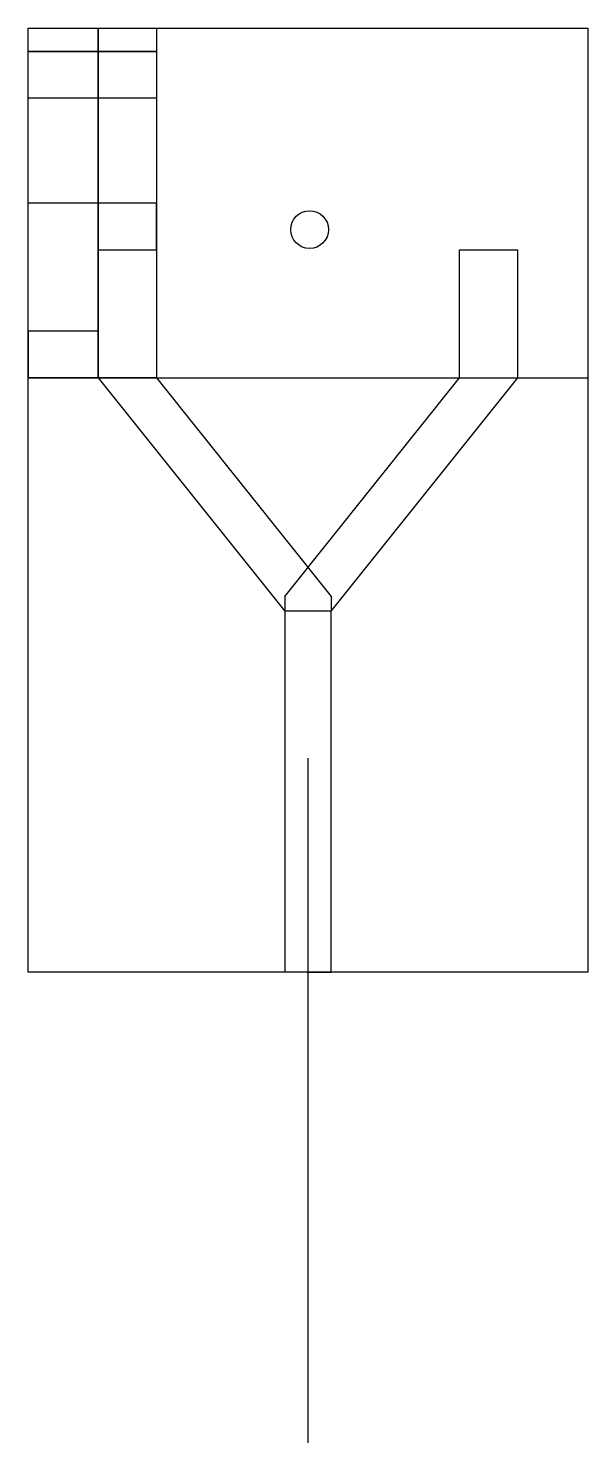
# Model space of a CAD drawing. Header units: millimetres. Extents: x -24 to 0, y -13.7 to 47.
import ezdxf

# ---------------------------------------------------------------- set-up
doc = ezdxf.new("R2010")
doc.units = ezdxf.units.MM
doc.layers.get('0').update_dxf_attribs({"linetype": 'CONTINUOUS'})

msp = doc.modelspace()

# ---------------------------------------------------------------- linework, layer by layer
for p, q in [((-24, 47), (-21, 47)), ((-24, 32), (-24, 47)), ((-24, 47), (-21, 47)), ((-24, 46), (-24, 47)), ((-21, 47), (-21, 32)), ((-21, 47), (-18.5, 47)), ((-21, 32), (-21, 47)), ((-21, 47), (-21, 46)), ((-21, 47), (-18.5, 47)), ((-21, 46), (-21, 47)), ((-18.5, 47), (-18.5, 32)), ((-18.5, 47), (-18.5, 46)), ((-21, 46), (-24, 46)), ((-24, 46), (-21, 46)), ((-24, 44), (-24, 46)), ((-21, 46), (-21, 44)), ((-18.5, 46), (-21, 46)), ((-21, 46), (-18.5, 46)), ((-21, 44), (-21, 46)), ((-18.5, 46), (-18.5, 44)), ((-21, 44), (-24, 44)), ((-18.5, 44), (-21, 44)), ((-21, 39.5), (-24, 39.5)), ((-18.5, 39.5), (-21, 39.5)), ((-5.5, 37.5), (-3, 37.5)), ((-5.5, 32), (-5.5, 37.5)), ((-3, 32), (-3, 37.5)), ((-21, 34), (-24, 34)), ((-24, 34), (-24, 32)), ((-21, 32), (-21, 34)), ((-21, 32), (-24, 32)), ((-24, 32), (-21, 32)), ((-24, 32), (0, 32)), ((-18.5, 32), (-21, 32)), ((-21, 32), (-13, 22)), ((-18.5, 32), (-11, 22.625)), ((-13, 22.625), (-5.5, 32)), ((-11, 22), (-3, 32)), ((-5.5, 32), (-3, 32)), ((-13, 22.625), (-13, 22)), ((-11, 22.625), (-11, 22)), ((-11, 22), (-13, 22)), ((-13, 22), (-13, 6.5)), ((-11, 6.5), (-11, 22)), ((-12, -13.683), (-12, 15.683)), ((-12, 6.5), (-11, 6.5))]:
    msp.add_line(p, q)
for points in [[(-24, 32), (-21, 32), (-21, 47), (0, 47), (0, 6.5), (-24, 6.5)], [(-18.5, 39.5), (-21, 39.5), (-21, 37.5), (-18.5, 37.5)]]:
    msp.add_lwpolyline(points, close=True)
msp.add_circle((-11.931, 38.363), 0.811)

doc.saveas('drawing.dxf')
